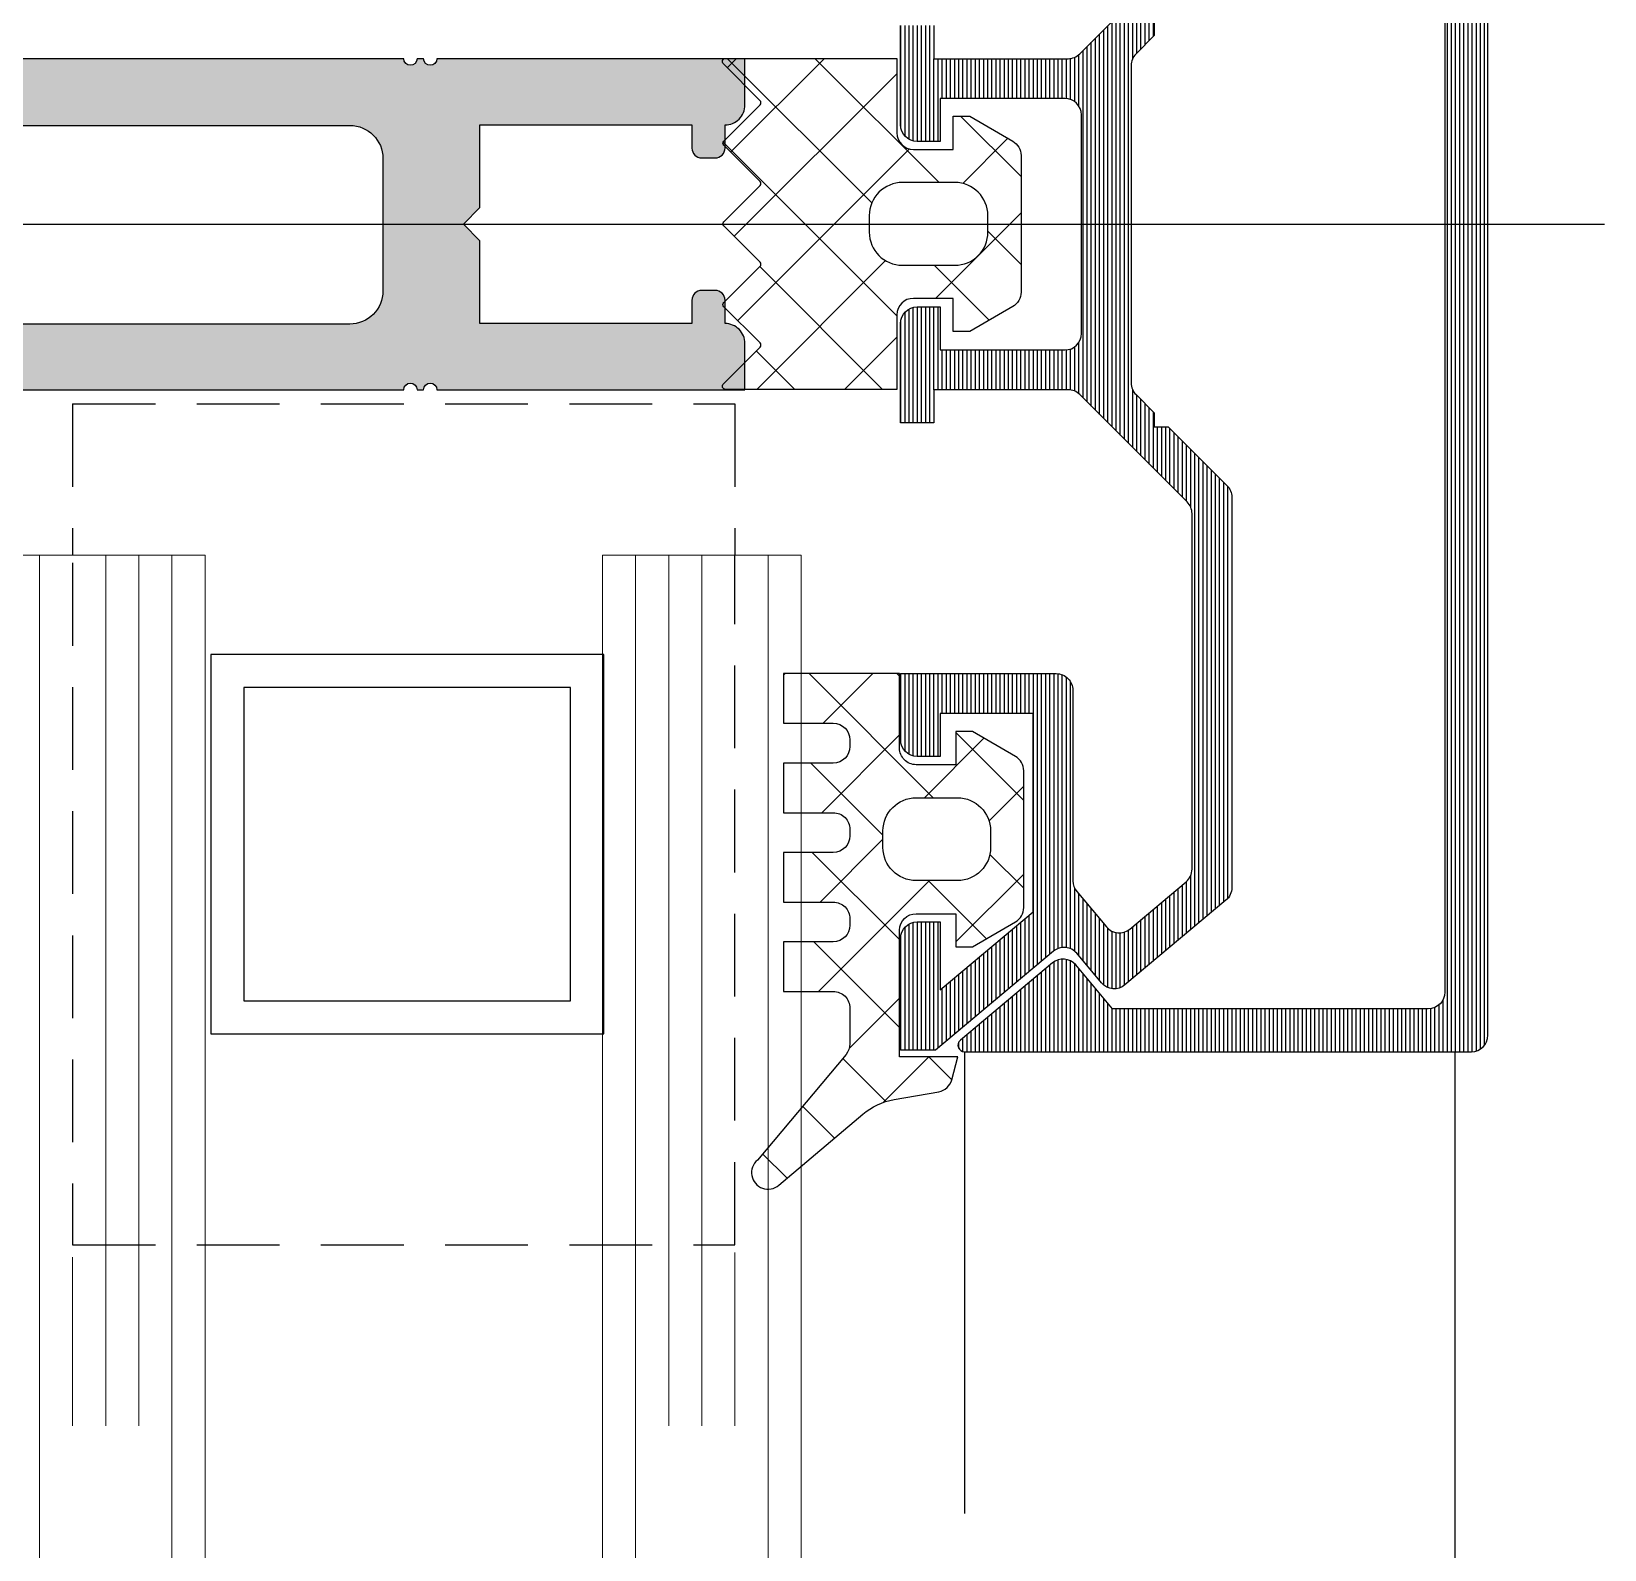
# Model space of a CAD drawing. Header units: millimetres. Extents: x 809 to 8159, y 33 to 4533.
# Drawn here: x 4002.431 to 4007.181, y 3000.122 to 3004.708 of the extents above; entities that cross this region are included whole.
import ezdxf

# ---------------------------------------------------------------- set-up
doc = ezdxf.new("R2010")
doc.units = ezdxf.units.MM
doc.linetypes.add('DASHDOT', pattern=[25.399999999999995, 12.7, -6.349999999999998, 0, -6.349999999999998])
doc.linetypes.add('HIDDEN', pattern=[0.375, 0.25, -0.125])
for name, color, linetype in [('5', 11, 'Continuous'), ('EKSEN', 11, 'Continuous'), ('FITILLER', 240, 'Continuous'), ('GORUNUS-TARAMA', 11, 'Continuous')]:
    doc.layers.add(name, color=color, linetype=linetype)
doc.layers.add('cam', color=5, linetype='Continuous', lineweight=0)
pattern_1 = [(90, (36052.00619858685, -5551.831307589118), (-0.0125, 0), [])]

# ---------------------------------------------------------------- blocks, each defined once
blk = doc.blocks.new('ajsdfxcvzx')
h = blk.add_hatch(color=256)
edge = h.paths.add_edge_path()
edge.add_line((35957.79100946776, -5589.398463769426), (35957.72100946776, -5589.398463769426))
edge.add_line((35957.72100946776, -5589.398463769426), (35957.72100946776, -5589.488463769426))
edge.add_line((35957.72100946776, -5589.488463769426), (35957.24100946776, -5589.488463769426))
edge.add_arc((35957.24100946776, -5589.388463769425), 0.1, 540, 630, ccw=False)
edge.add_line((35957.14100946776, -5589.388463769425), (35957.14100946776, -5589.108463769426))
edge.add_arc((35957.24100946776, -5589.108463769426), 0.1, 450, 540, ccw=False)
edge.add_line((35957.24100946776, -5589.008463769425), (35957.32029878964, -5589.008463769425))
edge.add_arc((35957.32029878964, -5588.958463769425), 0.05000000000022739, 270.0000000001042, 315.0000000000368)
edge.add_line((35957.3556541287, -5588.993819108485), (35957.52636480682, -5588.823108430366))
edge.add_arc((35957.56172014588, -5588.858463769426), 0.04999999999986375, 449.99999999992184, 494.9999999999079, ccw=False)
edge.add_line((35957.56172014588, -5588.808463769426), (35957.72100946776, -5588.808463769426))
edge.add_line((35957.72100946776, -5588.808463769426), (35957.72100946776, -5588.898463769426))
edge.add_line((35957.72100946776, -5588.898463769426), (35957.79100946776, -5588.898463769426))
edge.add_arc((35957.79100946776, -5588.848463769426), 0.05, 630, 720)
edge.add_line((35957.84100946777, -5588.848463769426), (35957.84100946777, -5588.648463769426))
edge.add_line((35957.84100946777, -5588.648463769426), (35957.40100946777, -5588.648463769426))
edge.add_arc((35957.40100946777, -5588.698463769425), 0.05, 450, 540)
edge.add_line((35957.35100946776, -5588.698463769425), (35957.35100946776, -5588.76562105695))
edge.add_arc((35957.30100946776, -5588.76562105695), 0.05000000000020464, 314.99999999996317, 359.99999999992184, ccw=False)
edge.add_line((35957.33636480682, -5588.80097639601), (35957.30352209434, -5588.833819108484))
edge.add_arc((35957.26816675529, -5588.798463769425), 0.05000000000000844, 270, 315.0000000001474, ccw=False)
edge.add_line((35957.26816675529, -5588.848463769426), (35957.19100946777, -5588.848463769426))
edge.add_arc((35957.19100946777, -5588.798463769425), 0.05, 540, 630, ccw=False)
edge.add_line((35957.14100946776, -5588.798463769425), (35957.14100946776, -5588.548463769425))
edge.add_line((35957.14100946776, -5588.548463769425), (35957.14100946776, -5588.178463769425))
edge.add_line((35957.14100946776, -5588.178463769425), (35957.11100946776, -5588.148463769425))
edge.add_line((35957.11100946776, -5588.148463769426), (35957.14100946776, -5588.118463769426))
edge.add_line((35957.14100946776, -5588.118463769425), (35957.14100946776, -5587.748463769425))
edge.add_arc((35957.23254110912, -5587.740342246645), 0.0918912427893527, 449.0449508966667, 545.0705259017944, ccw=False)
edge.add_line((35957.23407275047, -5587.648463769426), (35959.51100946777, -5587.648463769426))
edge.add_arc((35959.53100946776, -5587.648463769426), 0.01999999999998181, 359.9999999994789, 539.9999999994789, ccw=False)
edge.add_line((35959.55100946776, -5587.648463769426), (35959.57100946776, -5587.648463769426))
edge.add_arc((35959.59100946777, -5587.648463769426), 0.01999999999998181, 360, 540, ccw=False)
edge.add_line((35959.61100946776, -5587.648463769426), (35960.54100946776, -5587.648463769426))
edge.add_line((35960.54100946776, -5587.648463769426), (35960.54100946776, -5587.508463769425))
edge.add_arc((35960.48100946777, -5587.508463769425), 0.06000000000001365, 359.9999999999783, 449.9999999999349)
edge.add_line((35960.48100946777, -5587.448463769425), (35960.48100946777, -5587.378463769425))
edge.add_arc((35960.45100946777, -5587.378463769425), 0.03000000000001819, 360.0000000001737, 450.0000000001738)
edge.add_line((35960.45100946777, -5587.348463769426), (35960.41100946777, -5587.348463769426))
edge.add_arc((35960.41100946776, -5587.378463769425), 0.0300000000000864, 450.0000000001302, 540.0000000000432)
edge.add_line((35960.38100946776, -5587.378463769425), (35960.38100946776, -5587.448463769425))
edge.add_line((35960.38100946776, -5587.448463769425), (35959.74100946776, -5587.448463769425))
edge.add_line((35959.74100946776, -5587.448463769425), (35959.74100946776, -5587.198463769425))
edge.add_line((35959.74100946776, -5587.198463769426), (35959.69100946776, -5587.148463769427))
edge.add_line((35959.69100946777, -5587.148463769426), (35959.74100946776, -5587.098463769426))
edge.add_line((35959.74100946776, -5587.098463769426), (35959.74100946776, -5586.848463769426))
edge.add_line((35959.74100946776, -5586.848463769426), (35960.38100946776, -5586.848463769426))
edge.add_line((35960.38100946776, -5586.848463769426), (35960.38100946776, -5586.918463769425))
edge.add_arc((35960.41100946776, -5586.918463769426), 0.0300000000000864, 539.9999999999566, 629.9999999998696)
edge.add_line((35960.41100946776, -5586.948463769426), (35960.45100946776, -5586.948463769426))
edge.add_arc((35960.45100946777, -5586.918463769426), 0.03000000000002956, 629.9999999998263, 719.9999999998048)
edge.add_line((35960.48100946777, -5586.918463769426), (35960.48100946777, -5586.848463769426))
edge.add_arc((35960.48100946777, -5586.788463769426), 0.06000000000001365, 270.0000000000652, 360.0000000000217)
edge.add_line((35960.54100946776, -5586.788463769426), (35960.54100946776, -5586.648463769427))
edge.add_line((35960.54100946776, -5586.648463769426), (35959.61100946776, -5586.648463769426))
edge.add_arc((35959.59100946777, -5586.648463769426), 0.01999999999998181, 180, 360, ccw=False)
edge.add_line((35959.57100946776, -5586.648463769426), (35959.55100946776, -5586.648463769425))
edge.add_arc((35959.53100946776, -5586.648463769426), 0.01999999999998181, 180.0000000005211, 360.0000000005211, ccw=False)
edge.add_line((35959.51100946777, -5586.648463769426), (35957.23407275047, -5586.648463769426))
edge.add_arc((35957.23254110912, -5586.556585292206), 0.09189124278939273, 174.92947409818, 270.95504910330453, ccw=False)
edge.add_line((35957.14100946776, -5586.548463769426), (35957.14100946776, -5586.178463769426))
edge.add_line((35957.14100946776, -5586.178463769425), (35957.11100946776, -5586.148463769426))
edge.add_line((35957.11100946776, -5586.148463769426), (35957.14100946776, -5586.118463769425))
edge.add_line((35957.14100946776, -5586.118463769426), (35957.14100946776, -5585.748463769426))
edge.add_line((35957.14100946776, -5585.748463769426), (35957.14100946776, -5585.498463769426))
edge.add_arc((35957.19100946777, -5585.498463769426), 0.05, 450, 540, ccw=False)
edge.add_line((35957.19100946777, -5585.448463769426), (35957.26816675529, -5585.448463769426))
edge.add_arc((35957.26816675529, -5585.498463769426), 0.05, 404.9999999998526, 450, ccw=False)
edge.add_line((35957.30352209435, -5585.463108430366), (35957.33636480682, -5585.495951142841))
edge.add_arc((35957.30100946776, -5585.5313064819), 0.05000000000020138, 360.00000000007816, 405.00000000003683, ccw=False)
edge.add_line((35957.35100946776, -5585.5313064819), (35957.35100946776, -5585.598463769426))
edge.add_arc((35957.40100946777, -5585.598463769426), 0.05, 540, 630)
edge.add_line((35957.40100946777, -5585.648463769426), (35957.84100946777, -5585.648463769426))
edge.add_line((35957.84100946777, -5585.648463769426), (35957.84100946777, -5585.448463769426))
edge.add_arc((35957.79100946776, -5585.448463769426), 0.05, 360, 450)
edge.add_line((35957.79100946776, -5585.398463769426), (35957.72100946776, -5585.398463769426))
edge.add_line((35957.72100946776, -5585.398463769426), (35957.72100946776, -5585.488463769426))
edge.add_line((35957.72100946776, -5585.488463769426), (35957.56172014588, -5585.488463769426))
edge.add_arc((35957.56172014588, -5585.438463769426), 0.04999999999986358, 225.0000000000921, 270.00000000007816, ccw=False)
edge.add_line((35957.52636480682, -5585.473819108485), (35957.3556541287, -5585.303108430367))
edge.add_arc((35957.32029878964, -5585.338463769426), 0.05000000000023354, 404.9999999999631, 449.9999999998959)
edge.add_line((35957.32029878964, -5585.288463769426), (35957.24100946776, -5585.288463769426))
edge.add_arc((35957.24100946776, -5585.188463769426), 0.1, 540, 630, ccw=False)
edge.add_line((35957.14100946776, -5585.188463769426), (35957.14100946776, -5584.908463769426))
edge.add_arc((35957.24100946776, -5584.908463769426), 0.1, 450, 540, ccw=False)
edge.add_line((35957.24100946776, -5584.808463769426), (35957.72100946776, -5584.808463769426))
edge.add_line((35957.72100946776, -5584.808463769426), (35957.72100946776, -5584.898463769426))
edge.add_line((35957.72100946776, -5584.898463769426), (35957.79100946776, -5584.898463769426))
edge.add_arc((35957.79100946776, -5584.848463769426), 0.05, 630, 720)
edge.add_line((35957.84100946777, -5584.848463769426), (35957.84100946777, -5584.648463769426))
edge.add_line((35957.84100946777, -5584.648463769426), (35949.84816884584, -5584.648463769426))
edge.add_line((35949.84816884584, -5584.648463769426), (35949.84816884584, -5589.648463769426))
edge.add_line((35949.84816884584, -5589.648463769426), (35957.84100946777, -5589.648463769426))
edge.add_line((35957.84100946777, -5589.648463769426), (35957.84100946777, -5589.448463769426))
edge.add_arc((35957.79100946776, -5589.448463769426), 0.05, 360, 450)
h.paths.add_polyline_path([(35956.94816884584, -5584.850139960079), (35950.04816884584, -5584.850139960079), (35950.04816884584, -5589.450139960079), (35956.94816884584, -5589.450139960079), (35956.94816884584, -5587.150139960078)], flags=16)
edge = h.paths.add_edge_path(flags=16)
edge.add_arc((35959.34816884584, -5587.350139960079), 0.1, 270, 360, ccw=False)
edge.add_line((35959.34816884584, -5587.450139960079), (35957.24816884584, -5587.450139960079))
edge.add_arc((35957.24816884584, -5587.350139960079), 0.1, 540, 630, ccw=False)
edge.add_line((35957.14816884584, -5587.350139960079), (35957.14816884584, -5586.950139960079))
edge.add_arc((35957.24816884584, -5586.950139960079), 0.1, 450, 540, ccw=False)
edge.add_line((35957.24816884584, -5586.850139960079), (35959.34816884583, -5586.850139960079))
edge.add_arc((35959.34816884584, -5586.950139960079), 0.1, 360, 450, ccw=False)
edge.add_line((35959.44816884584, -5586.950139960079), (35959.44816884584, -5587.350139960079))
h = blk.add_hatch()
h.set_pattern_fill('LINE', color=256, scale=0.09999999999999996, angle=90.00000000000001, style=0)
h.set_pattern_definition(pattern_1)
edge = h.paths.add_edge_path()
edge.add_arc((35962.60431724008, -5584.828463769427), 0.05000000000109139, 1.042224084812915e-09, 90, ccw=False)
edge.add_line((35962.65431724008, -5584.828463769426), (35962.65431724008, -5589.468463769426))
edge.add_arc((35962.60431724008, -5589.468463769424), 0.05000000000291038, 270, 359.9999999979156, ccw=False)
edge.add_line((35962.60431724008, -5589.518463769426), (35961.65070618231, -5589.518463769426))
edge.add_line((35961.65070618231, -5589.518463769426), (35961.53971707907, -5589.386192106905))
edge.add_arc((35961.50141485692, -5589.418331487386), 0.04999999999395836, 40.00000000168076, 130.0000000013962)
edge.add_line((35961.46927547644, -5589.380029265232), (35961.19146148788, -5589.613142880563))
edge.add_arc((35961.20431724007, -5589.628463769426), 0.01999999999784756, 129.9999999888011, 270)
edge.add_line((35961.20431724007, -5589.648463769426), (35962.73431724007, -5589.648463769426))
edge.add_arc((35962.73431724007, -5589.598463769424), 0.05000000000200089, 270, 359.9999999979156)
edge.add_line((35962.78431724008, -5589.598463769426), (35962.78431724008, -5584.698463769426))
edge.add_arc((35962.73431724007, -5584.698463769428), 0.05000000000291038, 2.084408315922602e-09, 90)
edge.add_line((35962.73431724007, -5584.648463769426), (35961.20431724007, -5584.648463769426))
edge.add_arc((35961.20431724007, -5584.668463769424), 0.01999999999861757, 90, 230.0000000111989)
edge.add_line((35961.19146148788, -5584.683784658288), (35961.46927547644, -5584.916898273618))
edge.add_arc((35961.50141485692, -5584.878596051465), 0.04999999999780233, 229.9999999979339, 319.9999999983193)
edge.add_line((35961.53971707907, -5584.910735431947), (35961.65070618231, -5584.778463769426))
edge.add_line((35961.65070618231, -5584.778463769426), (35962.60431724008, -5584.778463769426))
h = blk.add_hatch()
h.set_pattern_fill('LINE', color=256, scale=0.09999999999999996, angle=90.00000000000001, style=0)
h.set_pattern_definition(pattern_1)
edge = h.paths.add_edge_path()
edge.add_line((35961.41100946776, -5585.670743195413), (35961.41100946776, -5585.070979565514))
edge.add_line((35961.41100946776, -5585.070979565514), (35961.13100946776, -5584.836031668784))
edge.add_line((35961.13100946776, -5584.836031668784), (35961.13100946776, -5585.040743195413))
edge.add_line((35961.13100946776, -5585.040743195413), (35961.06100946776, -5585.040743195413))
edge.add_arc((35961.06100946776, -5584.990743195414), 0.04999999999836291, 179.9999999979156, 270, ccw=False)
edge.add_line((35961.01100946777, -5584.990743195413), (35961.01100946777, -5584.653463769426))
edge.add_line((35961.01100946777, -5584.653463769426), (35961.11643336398, -5584.653463769426))
edge.add_line((35961.11643336398, -5584.653463769426), (35961.47235689727, -5584.952119074938))
edge.add_arc((35961.50449627775, -5584.913816852782), 0.05000000000058918, 230.0000000006135, 320.000000000485)
edge.add_line((35961.54279849991, -5584.945956233267), (35961.61789372605, -5584.856461227731))
edge.add_arc((35961.65619594821, -5584.888600608217), 0.05000000000187051, 50.00000000061351, 140.0000000004851, ccw=False)
edge.add_line((35961.68833532869, -5584.85029838606), (35961.99314884825, -5585.106067297898))
edge.add_arc((35961.96100946776, -5585.144369520058), 0.05000000000267932, 4.168782652413938e-09, 50.000000002623324, ccw=False)
edge.add_line((35962.01100946777, -5585.144369520054), (35962.01100946777, -5586.323905328199))
edge.add_arc((35961.96100946776, -5586.323905328195), 0.05000000000291038, 314.99999999778913, 359.99999999583116, ccw=False)
edge.add_line((35961.99636480682, -5586.359260667257), (35961.81918403121, -5586.536441442873))
edge.add_line((35961.81918403121, -5586.536441442873), (35961.77675762434, -5586.536441442873))
edge.add_line((35961.77675762434, -5586.536441442873), (35961.77675762434, -5586.578867849744))
edge.add_line((35961.77675762434, -5586.578867849744), (35961.7218063656, -5586.633819108485))
edge.add_arc((35961.75716170466, -5586.669174447547), 0.05000000000232364, 134.9999999977892, 179.9999999958312)
edge.add_line((35961.70716170465, -5586.669174447544), (35961.70716170465, -5587.627753091307))
edge.add_arc((35961.75716170466, -5587.627753091304), 0.05000000000291038, 180.0000000031266, 225.0000000022108)
edge.add_line((35961.7218063656, -5587.663108430366), (35961.77675762434, -5587.718059689108))
edge.add_line((35961.77675762434, -5587.718059689108), (35961.77675762434, -5587.760486095978))
edge.add_line((35961.77675762434, -5587.760486095978), (35961.81918403121, -5587.760486095978))
edge.add_line((35961.81918403121, -5587.760486095978), (35961.99636480682, -5587.937666871593))
edge.add_arc((35961.96100946776, -5587.973022210655), 0.05000000000232364, 3.126615411019884e-09, 45.000000002210925, ccw=False)
edge.add_line((35962.01100946777, -5587.973022210653), (35962.01100946777, -5589.152558018797))
edge.add_arc((35961.96100946776, -5589.152558018794), 0.05000000000291038, 309.99999999737673, 359.99999999583116, ccw=False)
edge.add_line((35961.99314884825, -5589.190860240953), (35961.68833532869, -5589.446629152792))
edge.add_arc((35961.65619594821, -5589.408326930635), 0.05000000000058918, 219.9999999995149, 309.9999999993865, ccw=False)
edge.add_line((35961.61789372605, -5589.44046631112), (35961.54279849991, -5589.350971305585))
edge.add_arc((35961.50449627775, -5589.38311068607), 0.05000000000187051, 39.99999999951493, 129.9999999993865)
edge.add_line((35961.47235689727, -5589.344808463913), (35961.11643336398, -5589.643463769426))
edge.add_line((35961.11643336398, -5589.643463769426), (35961.01100946777, -5589.643463769426))
edge.add_line((35961.01100946777, -5589.643463769426), (35961.01100946777, -5589.306184343438))
edge.add_arc((35961.06100946776, -5589.306184343435), 0.04999999999563443, 90, 180.0000000031266, ccw=False)
edge.add_line((35961.06100946776, -5589.256184343438), (35961.13100946776, -5589.256184343438))
edge.add_line((35961.13100946776, -5589.256184343438), (35961.13100946776, -5589.460895870067))
edge.add_line((35961.13100946776, -5589.460895870067), (35961.41100946776, -5589.225947973337))
edge.add_line((35961.41100946776, -5589.225947973337), (35961.41100946776, -5588.626184343439))
edge.add_line((35961.41100946776, -5588.626184343439), (35961.13100946776, -5588.626184343439))
edge.add_line((35961.13100946776, -5588.626184343439), (35961.13100946776, -5588.756184343439))
edge.add_line((35961.13100946776, -5588.756184343439), (35961.06100946776, -5588.756184343439))
edge.add_arc((35961.06100946776, -5588.70618434344), 0.04999999999836291, 179.9999999979156, 270, ccw=False)
edge.add_line((35961.01100946777, -5588.706184343439), (35961.01100946777, -5588.506184343439))
edge.add_line((35961.01100946777, -5588.506184343439), (35961.48100946777, -5588.506184343439))
edge.add_arc((35961.48100946776, -5588.556184343436), 0.04999999999745341, -2.084391326206969e-09, 89.99999999166238, ccw=False)
edge.add_line((35961.53100946776, -5588.556184343438), (35961.53100946776, -5589.132036313231))
edge.add_arc((35961.58100946777, -5589.132036313229), 0.05000000000291038, 180.0000000020844, 220.0000000003133)
edge.add_line((35961.54270724561, -5589.164175693715), (35961.63268454606, -5589.271406464783))
edge.add_arc((35961.67098676821, -5589.239267084298), 0.05000000000187051, 219.9999999995149, 309.9999999993865)
edge.add_line((35961.7031261487, -5589.277569306455), (35961.87314884824, -5589.134903321975))
edge.add_arc((35961.84100946777, -5589.096601099815), 0.04999999999800243, 309.9999999909897, 359.9999999968734)
edge.add_line((35961.89100946776, -5589.096601099818), (35961.89100946776, -5588.022727838137))
edge.add_arc((35961.84100946776, -5588.02272783814), 0.05000000000291038, 3.126612473883902e-09, 45.0000000014739)
edge.add_line((35961.87636480682, -5587.987372499078), (35961.55210073811, -5587.663108430366))
edge.add_arc((35961.51674539905, -5587.698463769427), 0.05000000000103742, 45.00000000073695, 90)
edge.add_line((35961.51674539905, -5587.648463769426), (35961.11100946776, -5587.648463769426))
edge.add_line((35961.11100946776, -5587.648463769426), (35961.11100946776, -5587.748463769425))
edge.add_line((35961.11100946776, -5587.748463769425), (35961.01100946777, -5587.748463769425))
edge.add_line((35961.01100946777, -5587.748463769425), (35961.01100946777, -5587.448463769426))
edge.add_arc((35961.06100946776, -5587.448463769424), 0.04999999999563443, 90, 180.0000000020844, ccw=False)
edge.add_line((35961.06100946776, -5587.398463769426), (35961.13100946776, -5587.398463769426))
edge.add_line((35961.13100946776, -5587.398463769426), (35961.13100946776, -5587.528463769426))
edge.add_line((35961.13100946776, -5587.528463769426), (35961.50716170466, -5587.528463769426))
edge.add_arc((35961.50716170466, -5587.478463769428), 0.04999999999745341, 270, 360.0000000031266)
edge.add_line((35961.55716170465, -5587.478463769426), (35961.55716170465, -5586.818463769426))
edge.add_arc((35961.50716170466, -5586.818463769423), 0.04999999999563443, 359.9999999968734, 450)
edge.add_line((35961.50716170466, -5586.768463769426), (35961.13100946776, -5586.768463769426))
edge.add_line((35961.13100946776, -5586.768463769426), (35961.13100946776, -5586.898463769426))
edge.add_line((35961.13100946776, -5586.898463769426), (35961.06100946776, -5586.898463769426))
edge.add_arc((35961.06100946776, -5586.848463769427), 0.04999999999836291, 179.9999999979156, 270, ccw=False)
edge.add_line((35961.01100946777, -5586.848463769426), (35961.01100946777, -5586.548463769425))
edge.add_line((35961.01100946777, -5586.548463769425), (35961.11100946776, -5586.548463769425))
edge.add_line((35961.11100946776, -5586.548463769425), (35961.11100946776, -5586.648463769426))
edge.add_line((35961.11100946776, -5586.648463769426), (35961.51674539905, -5586.648463769426))
edge.add_arc((35961.51674539905, -5586.598463769425), 0.05000000000109139, 270, 314.999999999263)
edge.add_line((35961.55210073811, -5586.633819108485), (35961.87636480682, -5586.309555039773))
edge.add_arc((35961.84100946776, -5586.274199700712), 0.05000000000168053, 314.9999999985261, 359.9999999968734)
edge.add_line((35961.89100946776, -5586.274199700714), (35961.89100946776, -5585.200326439032))
edge.add_arc((35961.84100946777, -5585.200326439036), 0.04999999999563443, 4.168816632451847e-09, 50.00000000901027)
edge.add_line((35961.87314884824, -5585.162024216876), (35961.7031261487, -5585.019358232396))
edge.add_arc((35961.67098676821, -5585.057660454553), 0.05000000000058918, 50.00000000061353, 140.0000000004851)
edge.add_line((35961.63268454606, -5585.025521074068), (35961.54270724561, -5585.132751845136))
edge.add_arc((35961.58100946777, -5585.164891225622), 0.05000000000245512, 139.9999999996867, 179.9999999979156)
edge.add_line((35961.53100946776, -5585.164891225621), (35961.53100946776, -5585.740743195413))
edge.add_arc((35961.48100946776, -5585.740743195414), 0.05000000000291038, -89.99999999166238, 2.084391326206969e-09, ccw=False)
edge.add_line((35961.48100946777, -5585.790743195413), (35961.01100946777, -5585.790743195413))
edge.add_line((35961.01100946777, -5585.790743195413), (35961.01100946777, -5585.590743195413))
edge.add_arc((35961.06100946776, -5585.590743195411), 0.04999999999563443, 90, 180.0000000020844, ccw=False)
edge.add_line((35961.06100946776, -5585.540743195413), (35961.13100946776, -5585.540743195413))
edge.add_line((35961.13100946776, -5585.540743195413), (35961.13100946776, -5585.670743195413))
edge.add_line((35961.13100946776, -5585.670743195413), (35961.41100946776, -5585.670743195413))
at = {"layer": 'FITILLER'}
h = blk.add_hatch(dxfattribs=at)
h.set_pattern_fill('NET', color=256, scale=1.499999999999999, angle=225, style=0)
h.set_pattern_definition([(225, (35909.60138916891, -5728.200927893248), (0.1325825214724775, -0.1325825214724775), []), (315, (35909.60138916891, -5728.200927893248), (0.1325825214724775, 0.1325825214724775), [])])
edge = h.paths.add_edge_path(flags=16)
edge.add_arc((35961.01644561219, -5587.172477613563), 0.1000000000058208, 180, 269.9999999958312)
edge.add_line((35961.01644561218, -5587.272477613563), (35961.17471951829, -5587.272477613563))
edge.add_arc((35961.17471951828, -5587.172477613563), 0.0999999999994543, 270.0000000041688, 360)
edge.add_line((35961.27471951829, -5587.172477613563), (35961.27471951829, -5587.122477613563))
edge.add_arc((35961.17471951828, -5587.122477613562), 0.1000000000058208, 359.9999999994789, 449.9999999958312)
edge.add_line((35961.17471951829, -5587.022477613563), (35961.01644561218, -5587.022477613563))
edge.add_arc((35961.01644561219, -5587.122477613562), 0.0999999999994543, 90.00000000416884, 180.0000000005211)
edge.add_line((35960.91644561218, -5587.122477613563), (35960.91644561218, -5587.172477613563))
edge = h.paths.add_edge_path()
edge.add_line((35960.99971951829, -5587.647477613563), (35960.48292512049, -5587.647477613563))
edge.add_arc((35960.48292512049, -5587.637477613563), 0.01000000000021828, 134.9999999926305, 270, ccw=False)
edge.add_line((35960.47585405267, -5587.630406545749), (35960.58664343085, -5587.519617167663))
edge.add_arc((35960.58032667791, -5587.513300414726), 0.008933237672997033, 315.0000000041247, 404.9999999917505)
edge.add_line((35960.58664343085, -5587.506983661791), (35960.47733600302, -5587.397676233883))
edge.add_arc((35960.48365275596, -5587.391359480947), 0.008933237672353924, 135.0000000041248, 224.9999999917505, ccw=False)
edge.add_line((35960.47733600302, -5587.385042728011), (35960.58664343085, -5587.275735300276))
edge.add_arc((35960.58032667791, -5587.269418547341), 0.008933237672353924, 315.0000000082495, 404.9999999958752)
edge.add_line((35960.58664343085, -5587.263101794405), (35960.47733600302, -5587.153794366497))
edge.add_arc((35960.48365275596, -5587.147477613561), 0.008933237672997033, 135.0000000041248, 224.9999999958752, ccw=False)
edge.add_line((35960.47733600302, -5587.141160860625), (35960.58664343085, -5587.03185343289))
edge.add_arc((35960.58032667791, -5587.025536679954), 0.008933237672997033, 315.0000000041247, 404.9999999917505)
edge.add_line((35960.58664343085, -5587.019219927019), (35960.47733600302, -5586.909912499117))
edge.add_arc((35960.48365275596, -5586.903595746182), 0.008933237672353924, 135.0000000041248, 224.9999999917505, ccw=False)
edge.add_line((35960.47733600302, -5586.897278993246), (35960.58664343085, -5586.787971565504))
edge.add_arc((35960.58032667791, -5586.781654812567), 0.008933237672997033, 315.0000000041247, 404.9999999958752)
edge.add_line((35960.58664343085, -5586.775338059631), (35960.47585405259, -5586.664548681375))
edge.add_arc((35960.48292512041, -5586.657477613563), 0.01000000000007886, 90, 225, ccw=False)
edge.add_line((35960.48292512041, -5586.647477613563), (35960.99971951829, -5586.647477613563))
edge.add_line((35960.99971951829, -5586.647477613563), (35960.99971951829, -5586.872477613563))
edge.add_arc((35961.04971951829, -5586.872477613562), 0.05000000000291038, 180.0000000010422, 270)
edge.add_line((35961.04971951829, -5586.922477613563), (35961.16971951829, -5586.922477613563))
edge.add_line((35961.16971951829, -5586.922477613563), (35961.16971951829, -5586.822477613563))
edge.add_line((35961.16971951829, -5586.822477613563), (35961.21971951829, -5586.822477613563))
edge.add_line((35961.21971951829, -5586.822477613563), (35961.34971951829, -5586.897533148558))
edge.add_arc((35961.32471951828, -5586.940834418749), 0.05000000000189347, 2.084391326206969e-09, 59.999999999327315, ccw=False)
edge.add_line((35961.37471951829, -5586.940834418747), (35961.37471951829, -5587.354120808379))
edge.add_arc((35961.32471951828, -5587.354120808378), 0.05000000000291038, 300.0000000006728, 359.9999999989578, ccw=False)
edge.add_line((35961.34971951829, -5587.397422078569), (35961.21971951829, -5587.472477613563))
edge.add_line((35961.21971951829, -5587.472477613563), (35961.16971951829, -5587.472477613563))
edge.add_line((35961.16971951829, -5587.472477613563), (35961.16971951829, -5587.372477613563))
edge.add_line((35961.16971951829, -5587.372477613563), (35961.04971951829, -5587.372477613563))
edge.add_arc((35961.04971951829, -5587.422477613565), 0.05000000000200089, 90, 179.9999999979156)
edge.add_line((35960.99971951829, -5587.422477613563), (35960.99971951829, -5587.647477613563))
h = blk.add_hatch(dxfattribs=at)
h.set_pattern_fill('NET', color=256, scale=1.499999999999999, angle=225, style=0)
h.set_pattern_definition([(225, (35975.42690451786, -5627.257648314992), (0.1325825214724777, -0.1325825214724775), []), (315, (35975.42690451786, -5627.257648314992), (0.1325825214724777, 0.1325825214724776), [])])
edge = h.paths.add_edge_path(flags=16)
edge.add_arc((35961.18292354138, -5589.031184343436), 0.1000000000058208, 270, 359.9999999984367, ccw=False)
edge.add_line((35961.18292354138, -5589.131184343439), (35961.05792354138, -5589.131184343439))
edge.add_arc((35961.05792354138, -5589.031184343439), 0.0999999999994543, 179.9999999994789, 270, ccw=False)
edge.add_line((35960.95792354138, -5589.031184343438), (35960.95792354138, -5588.981184343438))
edge.add_arc((35961.05792354138, -5588.981184343438), 0.09999999999854481, 90, 180, ccw=False)
edge.add_line((35961.05792354138, -5588.881184343439), (35961.18292354138, -5588.881184343439))
edge.add_arc((35961.18292354138, -5588.981184343442), 0.1000000000030923, 2.084391326206969e-09, 90, ccw=False)
edge.add_line((35961.28292354138, -5588.981184343438), (35961.28292354138, -5589.031184343438))
edge = h.paths.add_edge_path()
edge.add_arc((35961.02613516738, -5589.989716191882), 0.2000000000073933, 99.99999999929179, 130.2331421553278, ccw=False)
edge.add_line((35960.99140553185, -5589.792754641272), (35961.12615273423, -5589.768995073918))
edge.add_arc((35961.11747032534, -5589.719754686269), 0.04999999999874655, 280.0000000041212, 345.0000000023696)
edge.add_line((35961.16576661666, -5589.732695638522), (35961.18431724008, -5589.663463769426))
edge.add_line((35961.18431724008, -5589.663463769426), (35961.00792354137, -5589.663463769426))
edge.add_line((35961.00792354137, -5589.663463769426), (35961.00792354137, -5589.281184343438))
edge.add_arc((35961.05792354138, -5589.281184343439), 0.05000000000291038, 90, 179.9999999989578, ccw=False)
edge.add_line((35961.05792354138, -5589.231184343438), (35961.17792354138, -5589.231184343438))
edge.add_line((35961.17792354138, -5589.231184343438), (35961.17792354138, -5589.331184343439))
edge.add_line((35961.17792354138, -5589.331184343439), (35961.22792354137, -5589.331184343439))
edge.add_line((35961.22792354137, -5589.331184343439), (35961.35792354138, -5589.256128808443))
edge.add_arc((35961.33292354138, -5589.212827538259), 0.04999999999637996, 300.0000000043205, 360.000000005211)
edge.add_line((35961.38292354137, -5589.212827538255), (35961.38292354137, -5588.799541148623))
edge.add_arc((35961.33292354138, -5588.799541148617), 0.04999999999563443, 359.9999999937468, 419.9999999956795)
edge.add_line((35961.35792354138, -5588.756239878433), (35961.22792354137, -5588.681184343438))
edge.add_line((35961.22792354137, -5588.681184343438), (35961.17792354138, -5588.681184343438))
edge.add_line((35961.17792354138, -5588.681184343438), (35961.17792354138, -5588.781184343438))
edge.add_line((35961.17792354138, -5588.781184343438), (35961.05792354138, -5588.781184343438))
edge.add_arc((35961.05792354138, -5588.731184343436), 0.05000000000200089, 180.0000000020844, 270, ccw=False)
edge.add_line((35961.00792354137, -5588.731184343438), (35961.00792354137, -5588.506184343439))
edge.add_line((35961.00792354137, -5588.506184343439), (35960.65792354138, -5588.506184343439))
edge.add_line((35960.65792354138, -5588.506184343439), (35960.65792354138, -5588.656184343438))
edge.add_line((35960.65792354138, -5588.656184343438), (35960.80792354138, -5588.656184343438))
edge.add_arc((35960.80792354138, -5588.70618434344), 0.05000000000200089, 2.084391326206969e-09, 90, ccw=False)
edge.add_line((35960.85792354138, -5588.706184343439), (35960.85792354138, -5588.726184343438))
edge.add_arc((35960.80792354138, -5588.726184343437), 0.05000000000291038, 270, 359.9999999989578, ccw=False)
edge.add_line((35960.80792354138, -5588.776184343438), (35960.65792354138, -5588.776184343438))
edge.add_line((35960.65792354138, -5588.776184343438), (35960.65792354138, -5588.926184343439))
edge.add_line((35960.65792354138, -5588.926184343439), (35960.80792354138, -5588.926184343439))
edge.add_arc((35960.80792354138, -5588.97618434344), 0.05000000000109139, 2.084391326206969e-09, 90, ccw=False)
edge.add_line((35960.85792354138, -5588.976184343438), (35960.85792354138, -5588.996184343438))
edge.add_arc((35960.80792354138, -5588.996184343438), 0.05000000000291038, 270, 359.9999999989578, ccw=False)
edge.add_line((35960.80792354138, -5589.046184343439), (35960.65792354138, -5589.046184343439))
edge.add_line((35960.65792354138, -5589.046184343439), (35960.65792354138, -5589.196184343438))
edge.add_line((35960.65792354138, -5589.196184343438), (35960.80792354138, -5589.196184343438))
edge.add_arc((35960.80792354138, -5589.246184343439), 0.05000000000109139, 1.042224084812915e-09, 90, ccw=False)
edge.add_line((35960.85792354138, -5589.246184343438), (35960.85792354138, -5589.266184343438))
edge.add_arc((35960.80792354138, -5589.266184343436), 0.05000000000291038, 270, 359.9999999979156, ccw=False)
edge.add_line((35960.80792354138, -5589.316184343438), (35960.65792354138, -5589.316184343438))
edge.add_line((35960.65792354138, -5589.316184343438), (35960.65792354138, -5589.466184343439))
edge.add_line((35960.65792354138, -5589.466184343439), (35960.80792354138, -5589.466184343439))
edge.add_arc((35960.80792354138, -5589.51618434344), 0.05000000000109139, 2.084391326206969e-09, 90, ccw=False)
edge.add_line((35960.85792354138, -5589.516184343438), (35960.85792354138, -5589.624345750391))
edge.add_arc((35960.80792354138, -5589.62434575039), 0.04999999999563443, 319.99999999432737, 359.9999999989578, ccw=False)
edge.add_line((35960.84622576353, -5589.656485130876), (35960.57871449828, -5589.975292642301))
edge.add_arc((35960.61100946776, -5590.013463769425), 0.05000000000280942, 130.2331421598567, 310.2331421598566)
edge.add_line((35960.64330443725, -5590.05163489655), (35960.89695528944, -5589.837031683375))
at = {"linetype": 'HIDDEN'}
for p, q in [((35958.51100946777, -5587.691448884737), (35958.51100946777, -5588.148463769427)), ((35958.51100946777, -5587.691448884737), (35960.51100946777, -5587.691448884737)), ((35960.51100946777, -5587.691448884737), (35960.51100946777, -5588.148463769427)), ((35960.51100946777, -5590.231448884737), (35960.51100946777, -5588.148463769427)), ((35958.51100946777, -5588.17165183716), (35958.51100946777, -5590.231448884737)), ((35958.51100946777, -5590.231448884737), (35960.51100946777, -5590.231448884737))]:
    blk.add_line(p, q, dxfattribs=at)
blk.add_line((35960.11483717436, -5588.448463769426), (35959.51483717436, -5588.448463769426))
for points in [[(35957.23407275047, -5587.648463769426), (35959.51100946777, -5587.648463769426, -0.9999999999999998), (35959.55100946776, -5587.648463769426), (35959.57100946776, -5587.648463769426, -0.9999999999999998), (35959.61100946776, -5587.648463769426), (35960.54100946776, -5587.648463769426), (35960.54100946776, -5587.508463769425, 0.4142135623728729), (35960.48100946777, -5587.448463769425), (35960.48100946777, -5587.378463769425, 0.4142135623729841), (35960.45100946777, -5587.348463769426), (35960.41100946776, -5587.348463769426, 0.4142135623726511), (35960.38100946776, -5587.378463769425), (35960.38100946776, -5587.448463769425), (35959.74100946776, -5587.448463769425), (35959.74100946776, -5587.198463769426), (35959.69100946777, -5587.148463769426), (35959.74100946776, -5587.098463769426), (35959.74100946776, -5586.848463769426), (35960.38100946776, -5586.848463769426), (35960.38100946776, -5586.918463769426, 0.4142135623726511), (35960.41100946776, -5586.948463769426), (35960.45100946777, -5586.948463769426, 0.414213562372984), (35960.48100946777, -5586.918463769426), (35960.48100946777, -5586.848463769426, 0.4142135623728729), (35960.54100946776, -5586.788463769426), (35960.54100946776, -5586.648463769426), (35959.61100946776, -5586.648463769426, -0.9999999999999998), (35959.57100946776, -5586.648463769426), (35959.55100946776, -5586.648463769426, -0.9999999999999998), (35959.51100946777, -5586.648463769426), (35957.23407275047, -5586.648463769426, -0.4453624046904188)], [(35961.77675762434, -5586.536441442873), (35961.77675762434, -5586.578867849744), (35961.7218063656, -5586.633819108485, 0.198912367379658), (35961.70716170465, -5586.669174447544), (35961.70716170465, -5587.627753091307, 0.1989123673796624), (35961.7218063656, -5587.663108430366), (35961.77675762434, -5587.718059689108), (35961.77675762434, -5587.760486095978), (35961.81918403121, -5587.760486095978), (35961.99636480682, -5587.937666871593, -0.198912367379658), (35962.01100946777, -5587.973022210653), (35962.01100946777, -5589.152558018797, -0.2216946626429265), (35961.99314884825, -5589.190860240953), (35961.68833532869, -5589.446629152792, -0.4142135623732124), (35961.61789372605, -5589.44046631112), (35961.54279849991, -5589.350971305585, 0.4142135623731674), (35961.47235689727, -5589.344808463913), (35961.11643336398, -5589.643463769426), (35961.01100946777, -5589.643463769426), (35961.01100946777, -5589.306184343438, -0.4142135623730951), (35961.06100946776, -5589.256184343438), (35961.13100946776, -5589.256184343438), (35961.13100946776, -5589.460895870067), (35961.41100946776, -5589.225947973337), (35961.41100946776, -5588.626184343439), (35961.13100946776, -5588.626184343439), (35961.13100946776, -5588.756184343439), (35961.06100946776, -5588.756184343439, -0.4142135623730951), (35961.01100946777, -5588.706184343439), (35961.01100946777, -5588.506184343439), (35961.48100946777, -5588.506184343439, -0.4142135623730951), (35961.53100946776, -5588.556184343438), (35961.53100946776, -5589.132036313231, 0.1763269807083681), (35961.54270724561, -5589.164175693715), (35961.63268454606, -5589.271406464783, 0.4142135623732124), (35961.7031261487, -5589.277569306455), (35961.87314884824, -5589.134903321975, 0.2216946626429333), (35961.89100946776, -5589.096601099818), (35961.89100946776, -5588.022727838137, 0.1989123673796371), (35961.87636480682, -5587.987372499078), (35961.55210073811, -5587.663108430366, 0.198912367379658), (35961.51674539905, -5587.648463769426), (35961.11100946776, -5587.648463769426), (35961.11100946776, -5587.748463769425), (35961.01100946777, -5587.748463769425), (35961.01100946777, -5587.448463769426, -0.4142135623730951), (35961.06100946776, -5587.398463769426), (35961.13100946776, -5587.398463769426), (35961.13100946776, -5587.528463769426), (35961.50716170466, -5587.528463769426, 0.4142135623730951), (35961.55716170465, -5587.478463769426), (35961.55716170465, -5586.818463769426, 0.4142135623730951), (35961.50716170466, -5586.768463769426), (35961.13100946776, -5586.768463769426), (35961.13100946776, -5586.898463769426), (35961.06100946776, -5586.898463769426, -0.4142135623730951), (35961.01100946777, -5586.848463769426), (35961.01100946777, -5586.548463769425)], [(35961.11100946776, -5586.548463769425), (35961.11100946776, -5586.648463769426), (35961.51674539905, -5586.648463769426, 0.198912367379658), (35961.55210073811, -5586.633819108485), (35961.87636480682, -5586.309555039773, 0.1989123673796371)]]:
    blk.add_lwpolyline(points, format="xyb")
for points in [[(35962.60431724008, -5584.778463769426, -0.4142135623730951), (35962.65431724008, -5584.828463769426), (35962.65431724008, -5589.468463769426, -0.4142135623730951), (35962.60431724008, -5589.518463769426), (35961.65070618231, -5589.518463769426), (35961.53971707907, -5589.386192106905, 0.4142135623731419), (35961.46927547644, -5589.380029265232), (35961.19146148788, -5589.613142880563, 0.7002075382095383), (35961.20431724007, -5589.648463769426), (35962.73431724007, -5589.648463769426, 0.4142135623730617), (35962.78431724008, -5589.598463769426), (35962.78431724008, -5584.698463769426, 0.4142135623730951), (35962.73431724007, -5584.648463769426), (35961.20431724007, -5584.648463769426, 0.7002075382097253), (35961.19146148788, -5584.683784658288), (35961.46927547644, -5584.916898273618, 0.414213562373189), (35961.53971707907, -5584.910735431947), (35961.65070618231, -5584.778463769426)], [(35959.44816884584, -5587.350139960079, -0.4142135623730951), (35959.34816884584, -5587.450139960079), (35957.24816884584, -5587.450139960079, -0.4142135623730784), (35957.14816884584, -5587.350139960079), (35957.14816884584, -5586.950139960079, -0.4142135623730951), (35957.24816884584, -5586.850139960079), (35959.34816884584, -5586.850139960079, -0.4142135623730951), (35959.44816884584, -5586.950139960079)]]:
    blk.add_lwpolyline(points, format="xyb", close=True)
for points in [[(35960.11483717436, -5588.448463769426), (35958.92826073436, -5588.448463769426), (35958.92826073436, -5589.594030237797), (35960.11483717436, -5589.594030237797)], [(35960.01483717436, -5588.548463769425), (35959.02826073436, -5588.548463769425), (35959.02826073436, -5589.494030237797), (35960.01483717436, -5589.494030237797)]]:
    blk.add_lwpolyline(points, close=True)
at = {"layer": '5'}
for p, q in [((35961.2037167591, -5589.648463769426), (35961.2037167591, -5591.043583956666)), ((35962.68431724008, -5589.648463769426), (35962.68431724008, -5592.780645535072))]:
    blk.add_line(p, q, dxfattribs=at)
at = {"layer": 'cam'}
for p, q in [((35958.31100946777, -5588.148463769426), (35958.91100946776, -5588.148463769426)), ((35958.41100946776, -5592.780645535072), (35958.41100946776, -5588.148463769426)), ((35958.61100946776, -5590.778495758145), (35958.61100946776, -5588.148463769426)), ((35958.71100946776, -5590.778495758145), (35958.71100946776, -5588.148463769426)), ((35958.81100946777, -5592.780645535072), (35958.81100946777, -5588.148463769426)), ((35958.91100946776, -5592.780645535072), (35958.91100946776, -5588.148463769426)), ((35960.11100946776, -5592.780645535072), (35960.11100946776, -5588.148463769426)), ((35960.71100946776, -5588.148463769426), (35960.11100946776, -5588.148463769426)), ((35960.21100946776, -5592.780645535072), (35960.21100946776, -5588.148463769426)), ((35960.31100946777, -5590.778495758145), (35960.31100946777, -5588.148463769426)), ((35960.41100946776, -5590.778495758145), (35960.41100946776, -5588.148463769426)), ((35960.51100946777, -5588.152352633888), (35960.51100946777, -5588.148463769427)), ((35960.61100946776, -5592.780645535072), (35960.61100946776, -5588.148463769426)), ((35960.71100946776, -5592.780645535072), (35960.71100946776, -5588.148463769426)), ((35960.51100946777, -5590.778495758145), (35960.51100946777, -5590.254365375879)), ((35958.51100946777, -5590.778495758145), (35958.51100946777, -5590.269207402602))]:
    blk.add_line(p, q, dxfattribs=at)
at = {"layer": 'EKSEN', "linetype": 'DASHDOT', "ltscale": 5}
blk.add_line((35949.32667944855, -5587.148463769426), (35963.13644711665, -5587.148463769426), dxfattribs=at)
at = {"layer": 'FITILLER'}
for points in [[(35960.99971951829, -5587.647477613563), (35960.48292512049, -5587.647477613563, -0.6681786380582106), (35960.47585405267, -5587.630406545749), (35960.58664343085, -5587.519617167663, 0.4142135623730951), (35960.58664343085, -5587.506983661791), (35960.47733600302, -5587.397676233883, -0.4142135623730951), (35960.47733600302, -5587.385042728011), (35960.58664343085, -5587.275735300276, 0.4142135623730951), (35960.58664343085, -5587.263101794405), (35960.47733600302, -5587.153794366497, -0.4142135623730951), (35960.47733600302, -5587.141160860625), (35960.58664343085, -5587.03185343289, 0.4142135623730951), (35960.58664343085, -5587.019219927019), (35960.47733600302, -5586.909912499117, -0.4142135623730951), (35960.47733600302, -5586.897278993246), (35960.58664343085, -5586.787971565504, 0.4142135623730951), (35960.58664343085, -5586.775338059631), (35960.47585405259, -5586.664548681375, -0.6681786379192964), (35960.48292512041, -5586.647477613563), (35960.99971951829, -5586.647477613563), (35960.99971951829, -5586.872477613563, 0.4142135623730951), (35961.04971951829, -5586.922477613563), (35961.16971951829, -5586.922477613563), (35961.16971951829, -5586.822477613563), (35961.21971951829, -5586.822477613563), (35961.34971951829, -5586.897533148558, -0.2679491924311166), (35961.37471951829, -5586.940834418747), (35961.37471951829, -5587.354120808379, -0.2679491924311237), (35961.34971951829, -5587.397422078569), (35961.21971951829, -5587.472477613563), (35961.16971951829, -5587.472477613563), (35961.16971951829, -5587.372477613563), (35961.04971951829, -5587.372477613563, 0.4142135623730951), (35960.99971951829, -5587.422477613563)], [(35960.91644561218, -5587.172477613563, 0.4142135623731117), (35961.01644561218, -5587.272477613563), (35961.17471951829, -5587.272477613563, 0.4142135623730904), (35961.27471951829, -5587.172477613563), (35961.27471951829, -5587.122477613563, 0.4142135623730951), (35961.17471951829, -5587.022477613563), (35961.01644561218, -5587.022477613563, 0.4142135623730951), (35960.91644561218, -5587.122477613563)], [(35960.89695528944, -5589.837031683375, -0.1326875429165003), (35960.99140553185, -5589.792754641272), (35961.12615273423, -5589.768995073918, 0.2914734195860864), (35961.16576661666, -5589.732695638522), (35961.18431724008, -5589.663463769426), (35961.00792354137, -5589.663463769426), (35961.00792354137, -5589.281184343438, -0.4142135623730951), (35961.05792354138, -5589.231184343438), (35961.17792354138, -5589.231184343438), (35961.17792354138, -5589.331184343439), (35961.22792354137, -5589.331184343439), (35961.35792354138, -5589.256128808443, 0.267949192431109), (35961.38292354137, -5589.212827538255), (35961.38292354137, -5588.799541148623, 0.2679491924311237), (35961.35792354138, -5588.756239878433), (35961.22792354137, -5588.681184343438), (35961.17792354138, -5588.681184343438), (35961.17792354138, -5588.781184343438), (35961.05792354138, -5588.781184343438, -0.4142135623730951), (35961.00792354137, -5588.731184343438), (35961.00792354137, -5588.506184343439), (35960.65792354138, -5588.506184343439), (35960.65792354138, -5588.656184343438), (35960.80792354138, -5588.656184343438, -0.4142135623730951), (35960.85792354138, -5588.706184343439), (35960.85792354138, -5588.726184343438, -0.4142135623730951), (35960.80792354138, -5588.776184343438), (35960.65792354138, -5588.776184343438), (35960.65792354138, -5588.926184343439), (35960.80792354138, -5588.926184343439, -0.4142135623730951), (35960.85792354138, -5588.976184343438), (35960.85792354138, -5588.996184343438, -0.4142135623730951), (35960.80792354138, -5589.046184343439), (35960.65792354138, -5589.046184343439), (35960.65792354138, -5589.196184343438), (35960.80792354138, -5589.196184343438, -0.4142135623730951), (35960.85792354138, -5589.246184343438), (35960.85792354138, -5589.266184343438, -0.4142135623730951), (35960.80792354138, -5589.316184343438), (35960.65792354138, -5589.316184343438), (35960.65792354138, -5589.466184343439), (35960.80792354138, -5589.466184343439, -0.4142135623730951), (35960.85792354138, -5589.516184343438), (35960.85792354138, -5589.624345750391, -0.1763269807084748), (35960.84622576353, -5589.656485130876), (35960.57871449828, -5589.975292642301, 1.000000000000021), (35960.64330443725, -5590.05163489655)], [(35961.28292354138, -5589.031184343438, -0.4142135623730951), (35961.18292354138, -5589.131184343439), (35961.05792354138, -5589.131184343439, -0.4142135623730951), (35960.95792354138, -5589.031184343438), (35960.95792354138, -5588.981184343438, -0.4142135623731117), (35961.05792354138, -5588.881184343439), (35961.18292354138, -5588.881184343439, -0.4142135623730951), (35961.28292354138, -5588.981184343438)]]:
    blk.add_lwpolyline(points, format="xyb", close=True, dxfattribs=at)

msp = doc.modelspace()

# ---------------------------------------------------------------- block references
at = {"layer": 'GORUNUS-TARAMA'}
msp.add_blockref('ajsdfxcvzx', (-31955.95567726321, 8591.274052643628), dxfattribs=at)

doc.saveas('drawing.dxf')
